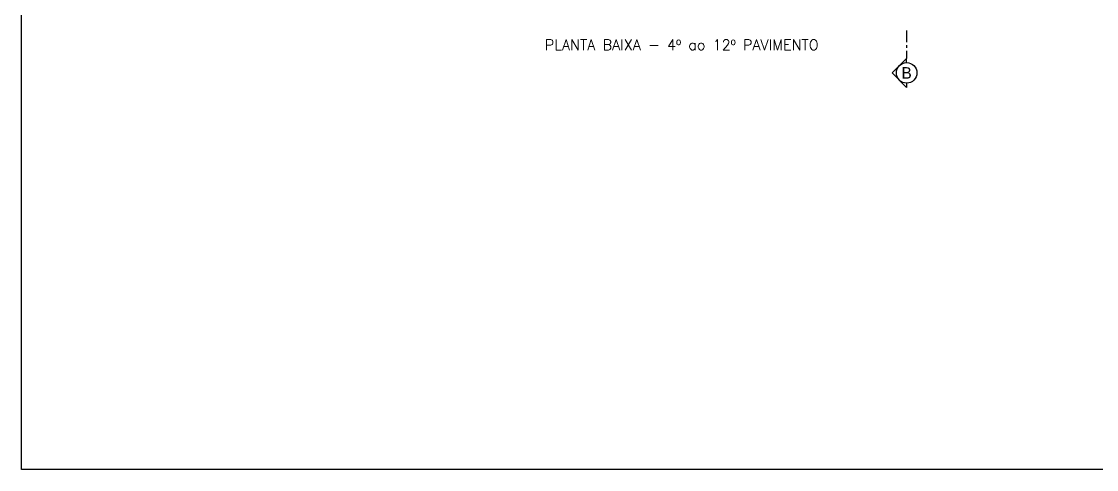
# Model space of a CAD drawing. Extents: x 544 to 914, y -40 to 56.
# Drawn here: x 674.45 to 715.32, y -25.46 to -8.41 of the extents above; entities that cross this region are included whole.
import ezdxf
from ezdxf.enums import TextEntityAlignment as Align

# ---------------------------------------------------------------- set-up
doc = ezdxf.new("R2010")
doc.units = 0
doc.header["$LTSCALE"] = 0.5
doc.header["$MEASUREMENT"] = 0
doc.linetypes.add('ACAD_ISO10W100', pattern=[18, 12, -3, 0, -3])
doc.layers.get('0').update_dxf_attribs({"linetype": 'CONTINUOUS'})
doc.layers.add('corte', color=2, linetype='ACAD_ISO10W100')
doc.layers.add('Título', color=3, linetype='CONTINUOUS')
doc.styles.add('CL140', font='fonte', dxfattribs={"height": 0.35})
doc.styles.add('T20', font='simplex.shx', dxfattribs={"height": 0.1})

msp = doc.modelspace()

# ---------------------------------------------------------------- linework, layer by layer
msp.add_lwpolyline([(674.447, 50.466), (779.378, 50.466), (779.378, -25.459), (674.447, -25.459)], close=True)
at = {"layer": 'corte', "color": 3, "ltscale": 0.075}
msp.add_line((708.1, -8.748), (708.1, -9.815), dxfattribs=at)
at = {"layer": 'corte', "color": 4, "linetype": 'ByBlock', "ltscale": 0.075}
for p, q in [((708.1, -9.815), (707.547, -10.367)), ((708.1, -9.976), (708.1, -9.815)), ((708.1, -10.92), (707.547, -10.367)), ((708.1, -10.758), (708.1, -10.92))]:
    msp.add_line(p, q, dxfattribs=at)
at = {"layer": 'corte', "color": 3, "linetype": 'ByBlock', "ltscale": 0.075}
msp.add_circle((708.1, -10.367), 0.391, dxfattribs=at)

# ---------------------------------------------------------------- texts
at = {"layer": 'corte', "color": 4, "ltscale": 0.075, "style": 'CL140'}
msp.add_text('B', height=0.438, dxfattribs=at).set_placement((708.1, -10.367), align=Align.MIDDLE)
at = {"layer": 'Título', "color": 4, "style": 'T20'}
msp.add_text('PLANTA BAIXA - 4º ao 12º PAVIMENTO', height=0.4, dxfattribs=at).set_placement((694.345, -9.501))

doc.saveas('drawing.dxf')
